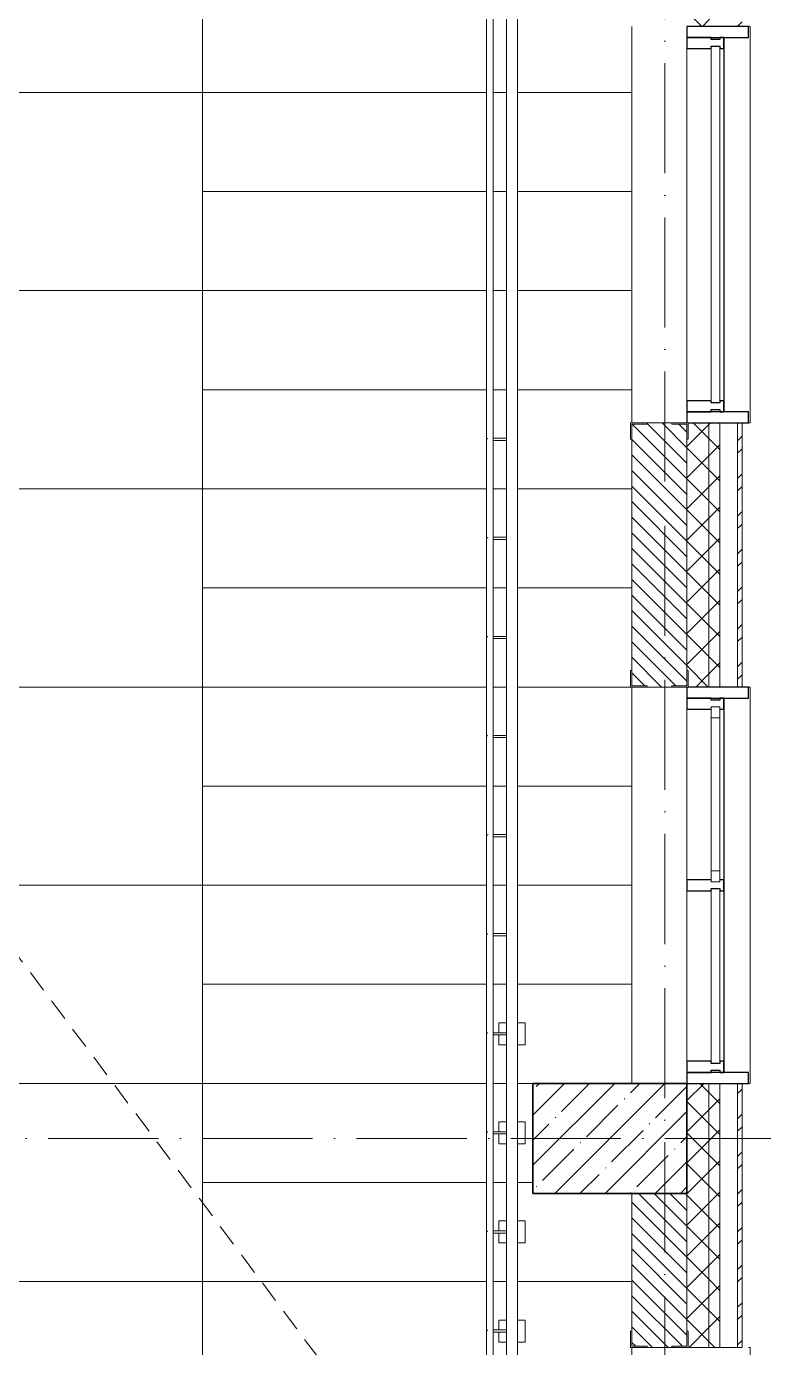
# Model space of a CAD drawing. Header units: millimetres. Extents: x -213536 to 1564669, y -45299 to 942238.
# Drawn here: x 229146 to 232494, y 231165 to 237165 of the extents above; entities that cross this region are included whole.
import ezdxf

# ---------------------------------------------------------------- set-up
doc = ezdxf.new("R2010")
doc.units = ezdxf.units.MM
for name, pattern in [('200_ШТРИХ_ш1п0_6_', [160, 100, -60]), ('50_200_ШТРИХ_1Т_ш5_п1_п1_', [700, 500, -100, 0, -100]), ('Штрих короткий', [300, 150, -150])]:
    doc.linetypes.add(name, pattern=pattern)
for name, color, linetype, lineweight in [('0-1', 7, 'Continuous', 5), ('0-2', 7, 'Continuous', 9), ('Импосты витража', 7, 'Continuous', 9), ('Импосты витража-1', 7, 'Continuous', 25), ('Каркас_Импост', 7, 'Continuous', 13), ('Каркас_Импост-1', 7, 'Continuous', 9), ('Контуры', 7, 'Continuous', 9), ('Линии подступенков', 7, 'Continuous', 9), ('Линии свеса', 7, 'Continuous', 9), ('Линии-1', 7, '200_ШТРИХ_ш1п0_6_', 9), ('Несущие колонны', 7, 'Continuous', 9), ('Несущие колонны-1', 7, 'Continuous', 35), ('Обобщенные модели', 7, 'Continuous', 9), ('Общие ребра', 7, 'Continuous', 9), ('Ограждение', 7, 'Continuous', 9), ('Окна', 7, 'Continuous', 9), ('Оси-2', 7, '50_200_ШТРИХ_1Т_ш5_п1_п1_', 9), ('Остекление-1', 7, 'Continuous', 9), ('Перемычка-1', 7, 'Штрих короткий', 9), ('Стены', 7, 'Continuous', 9), ('Стены-1', 7, 'Continuous', 13), ('Штриховка разреза-1', 7, 'Continuous', 9)]:
    doc.layers.add(name, color=color, linetype=linetype, lineweight=lineweight)
doc.layers.get('0-2').off()
pattern_1 = [(45, (0, 0), (-70.71068, 70.71068), []), (135, (0, 0), (-70.71068, -70.71068), [])]
pattern_2 = [(135, (0, 0), (-35.35534, -35.35534), [])]

# ---------------------------------------------------------------- blocks, each defined once
blk = doc.blocks.new('BSC_Колонна _Прямоугольная - 500х700-V117-АИ2_02_План отделки стен 2-го этажа _Часть 2_')
at = {"layer": 'Несущие колонны'}
h = blk.add_hatch(dxfattribs=at)
h.set_pattern_fill('FP_116', color=256, style=0, pattern_type=2)
h.set_pattern_definition([(315, (-19300, 25550), (114.04925, 114.04925), []), (315, (-19300, 25435.95), (114.04925, 114.04925), [201.613, -40.323, 3.353, -36.97])])
h.paths.add_polyline_path([(-250, 237), (-250, -350), (250, -350), (250, 350), (-250, 350)], flags=0)
at = {"layer": 'Несущие колонны-1'}
for p, q in [((250, 350), (-250, 350)), ((-250, 350), (-250, -350)), ((250, -350), (250, 350)), ((-250, -350), (250, -350))]:
    blk.add_line(p, q, dxfattribs=at)
blk = doc.blocks.new('Проем_Дверь_Прямоугольный - 1800х2700h_оконные проемы-25805030-АИ2_02_План отделки стен 2-го этажа _Часть 2_')
at = {"layer": 'Перемычка-1'}
for p, q in [((900, 125), (-900, 125)), ((900, -125), (-900, -125))]:
    blk.add_line(p, q, dxfattribs=at)
blk = doc.blocks.new('PNS_Панель прямоугольная1 - Нр_Стекло - 40мм-25293744-АИ2_02_План отделки стен 2-го этажа _Часть 2_')
at = {"layer": 'Остекление-1'}
for p, q in [((-800, 40), (800, 40)), ((-810, 0), (810, 0)), ((800, 0), (-800, 0))]:
    blk.add_line(p, q, dxfattribs=at)
blk = doc.blocks.new('Прямоугольный импост - Импост структурный с накладкой - 150мм-25651488-АИ2_02_План отделки стен 2-го этажа _Часть 2_')
at = {"layer": 'Импосты витража'}
for p, q in [((44650, -100), (46250, -100)), ((44650, -267), (46250, -267))]:
    blk.add_line(p, q, dxfattribs=at)
blk = doc.blocks.new('Прямоугольный импост - Импост структурный с накладкой - 150мм-25651501-АИ2_02_План отделки стен 2-го этажа _Часть 2_')
at = {"layer": 'Импосты витража-1'}
for p, q in [((-25, 0), (-25, 17)), ((-25, 17), (25, 17)), ((-15, 0), (-25, 0)), ((-15, -40), (-15, 0)), ((25, 0), (15, 0)), ((15, 0), (15, -40)), ((25, 17), (25, 0)), ((-25, -150), (-25, -40)), ((-25, -40), (-15, -40)), ((15, -40), (25, -40)), ((25, -40), (25, -150)), ((25, -150), (-25, -150))]:
    blk.add_line(p, q, dxfattribs=at)
blk = doc.blocks.new('Прямоугольный импост - Откос НВФ_50х280 мм-V159-АИ2_02_План отделки стен 2-го этажа _Часть 2_')
at = {"layer": 'Импосты витража-1'}
for p, q in [((-50, 130), (0, 130)), ((-50, -150), (-50, 130)), ((0, 130), (0, -150)), ((0, -150), (-50, -150))]:
    blk.add_line(p, q, dxfattribs=at)
blk = doc.blocks.new('Прямоугольный импост - Откос НВФ_50х280 мм-25995273-АИ2_02_План отделки стен 2-го этажа _Часть 2_')
at = {"layer": 'Импосты витража-1'}
for p, q in [((0, 130), (-50, 130)), ((-50, 130), (-50, -150)), ((0, -144), (0, 130)), ((-50, -150), (0, -150))]:
    blk.add_line(p, q, dxfattribs=at)
blk = doc.blocks.new('Фахверк_СКБ_Уголок - 250_2700-27497298-АИ2_02_План отделки стен 2-го этажа _Часть 2_')
at = {"layer": 'Обобщенные модели'}
for p, q in [((200, 181), (125, 181)), ((125, 181), (125, 106)), ((200, 175), (200, 181)), ((131, 106), (131, 175)), ((131, 175), (200, 175)), ((125, 106), (131, 106)), ((131, -6), (125, -6)), ((125, -6), (125, -81)), ((131, -75), (131, -6)), ((125, -81), (200, -81)), ((200, -75), (131, -75)), ((200, -81), (200, -75))]:
    blk.add_line(p, q, dxfattribs=at)
blk = doc.blocks.new('PNS_Панель прямоугольная2 - Нр_Стекло - 40мм-28983588-АИ2_02_План отделки стен 2-го этажа _Часть 2_')
at = {"layer": 'Каркас_Импост'}
for p, q in [((-397.5, 0), (-397.5, 40)), ((-397.5, 40), (-347.5, 40)), ((-347.5, 40), (-347.5, 0)), ((397.5, 40), (347.5, 40)), ((347.5, 40), (347.5, 0)), ((397.5, 0), (397.5, 40)), ((-347.5, 0), (-397.5, 0)), ((347.5, 0), (397.5, 0))]:
    blk.add_line(p, q, dxfattribs=at)
at = {"layer": 'Каркас_Импост-1'}
for p, q in [((-347.5, 40), (347.5, 40)), ((-347.5, 0), (347.5, 0))]:
    blk.add_line(p, q, dxfattribs=at)
blk = doc.blocks.new('Прямоугольный импост - Импост структурный с накладкой - 150мм-25647633-АИ2_02_План отделки стен 2-го этажа _Часть 2_')
at = {"layer": 'Импосты витража-1'}
for p, q in [((-25, 0), (-25, 17)), ((-25, 17), (25, 17)), ((-15, 0), (-25, 0)), ((-15, -40), (-15, 0)), ((25, 17), (25, 0)), ((-25, -150), (-25, -40)), ((-25, -40), (-15, -40)), ((25, -40), (25, -150)), ((25, -150), (-25, -150))]:
    blk.add_line(p, q, dxfattribs=at)
blk = doc.blocks.new('Прямоугольный импост - Импост структурный с накладкой - 150мм-25647642-АИ2_02_План отделки стен 2-го этажа _Часть 2_')
at = {"layer": 'Импосты витража'}
for p, q in [((42475, -100), (43250, -100)), ((42475, -267), (43250, -267))]:
    blk.add_line(p, q, dxfattribs=at)
blk = doc.blocks.new('Прямоугольный импост - Импост структурный с накладкой - 150мм-V150-АИ2_02_План отделки стен 2-го этажа _Часть 2_')
at = {"layer": 'Импосты витража-1'}
for p, q in [((-25, 0), (-25, 17)), ((-25, 17), (25, 17)), ((25, 0), (15, 0)), ((15, 0), (15, -40)), ((25, 17), (25, 0)), ((-25, -150), (-25, -40)), ((15, -40), (25, -40)), ((25, -40), (25, -150)), ((25, -150), (-25, -150))]:
    blk.add_line(p, q, dxfattribs=at)
blk = doc.blocks.new('PNS_Панель прямоугольная1 - Нр_Стекло - 40мм-25259299-АИ2_02_План отделки стен 2-го этажа _Часть 2_')
at = {"layer": 'Остекление-1'}
for p, q in [((-387.5, 40), (387.5, 40)), ((-397.5, 0), (397.5, 0)), ((387.5, 0), (-387.5, 0))]:
    blk.add_line(p, q, dxfattribs=at)
blk = doc.blocks.new('Прямоугольный импост - Импост структурный с накладкой - 150мм-25647644-АИ2_02_План отделки стен 2-го этажа _Часть 2_')
at = {"layer": 'Импосты витража-1'}
for p, q in [((-25, 0), (-25, 17)), ((-25, 17), (25, 17)), ((-15, 0), (-25, 0)), ((-15, -40), (-15, 0)), ((25, 0), (15, 0)), ((15, 0), (15, -40)), ((25, 17), (25, 0)), ((-25, -150), (-25, -40)), ((-25, -40), (-15, -40)), ((15, -40), (25, -40)), ((25, -40), (25, -150)), ((25, -150), (-25, -150))]:
    blk.add_line(p, q, dxfattribs=at)
blk = doc.blocks.new('Прямоугольный импост - Откос НВФ_50х280 мм-25993834-АИ2_02_План отделки стен 2-го этажа _Часть 2_')
at = {"layer": 'Импосты витража-1'}
for p, q in [((-50, 130), (0, 130)), ((-50, -150), (-50, 130)), ((0, 130), (0, -144)), ((0, -150), (-50, -150))]:
    blk.add_line(p, q, dxfattribs=at)
blk = doc.blocks.new('Прямоугольный импост - Откос НВФ_50х280 мм-V162-АИ2_02_План отделки стен 2-го этажа _Часть 2_')
at = {"layer": 'Импосты витража-1'}
for p, q in [((0, 130), (-50, 130)), ((-50, 130), (-50, -150)), ((0, -150), (0, 130)), ((-50, -150), (0, -150))]:
    blk.add_line(p, q, dxfattribs=at)
blk = doc.blocks.new('Отлив_СКБ - Отлив витража_120_НВФ-31885687-АИ2_02_План отделки стен 2-го этажа _Часть 2_')
at = {"layer": 'Окна'}
for p, q in [((1750, -2), (50, -2)), ((0, -120), (0, -113)), ((0, -120), (1800, -120)), ((1800, -113), (1800, -120))]:
    blk.add_line(p, q, dxfattribs=at)
blk = doc.blocks.new('Ограждение_СКБ_Подвал1 - 145_Ограждение_СКБ_Актовый-33692680-АИ2_02_План отделки стен 2-го этажа _Часть 2_')
at = {"layer": 'Ограждение'}
for p, q in [((12160, 25), (-200, 25)), ((-200, -25), (12160, -25))]:
    blk.add_line(p, q, dxfattribs=at)
blk = doc.blocks.new('О_Полоса_Трапеция прямоугольная_Прокат_ГОСТ 1032 - Крепежная пластина 2-27414619-АИ2_02_План отделки стен 2-го этажа _Часть 2_')
at = {"layer": 'Ограждение'}
for p, q in [((0, 60), (0, 25)), ((0, 60), (45.2, 60)), ((54.8, 60), (100, 60)), ((100, 25), (100, 60)), ((0, -25), (0, -60)), ((0, -60), (100, -60)), ((100, -60), (100, -25))]:
    blk.add_line(p, q, dxfattribs=at)
blk = doc.blocks.new('О_Кронштейн_Форма Г_Круг_ГОСТ 25903 - О_Кронштейн_Форма Г_Круг_ГОСТ 2590-2006 2-V262-АИ2_02_План отделки стен 2-го этажа _Часть 2_')
at = {"layer": 'Ограждение'}
for p, q in [((25080, 16630), (25022.5, 16630)), ((25022.5, 16620), (25080, 16620))]:
    blk.add_line(p, q, dxfattribs=at)
at = {"layer": 'Ограждение', "flags": 128}
for points in [[(24992.6, 16626.2), (24992.7, 16626.4), (24992.8, 16626.6), (24992.8, 16626.8), (24992.9, 16626.9), (24993, 16627.1), (24993.1, 16627.3), (24993.2, 16627.5), (24993.3, 16627.7), (24993.4, 16627.8), (24993.5, 16628), (24993.6, 16628.1), (24993.7, 16628.3), (24993.9, 16628.4), (24994, 16628.6), (24994.2, 16628.7), (24994.3, 16628.9), (24994.5, 16629), (24994.6, 16629.1), (24994.8, 16629.2), (24995, 16629.3), (24995.1, 16629.4)], [(25020.2, 16630), (25021.2, 16630), (25022.2, 16630), (25022.5, 16630)], [(25022.5, 16620), (25021.5, 16620), (25020.5, 16620)]]:
    blk.add_lwpolyline(points, dxfattribs=at)
blk = doc.blocks.new('О_Кронштейн_Форма Г_Круг_ГОСТ 25903 - О_Кронштейн_Форма Г_Круг_ГОСТ 2590-2006 2-V263-АИ2_02_План отделки стен 2-го этажа _Часть 2_')
at = {"layer": 'Ограждение'}
for p, q in [((25080, 20680), (25022.5, 20680)), ((25022.5, 20670), (25080, 20670))]:
    blk.add_line(p, q, dxfattribs=at)
at = {"layer": 'Ограждение', "flags": 128}
for points in [[(24992.7, 20676.4), (24992.8, 20676.6), (24992.8, 20676.8), (24992.9, 20676.9), (24993, 20677.1), (24993.1, 20677.3), (24993.2, 20677.5), (24993.3, 20677.7), (24993.4, 20677.8), (24993.5, 20678), (24993.6, 20678.1), (24993.7, 20678.3), (24993.9, 20678.4), (24994, 20678.6), (24994.2, 20678.7), (24994.3, 20678.9), (24994.5, 20679), (24994.6, 20679.1), (24994.8, 20679.2), (24995, 20679.3), (24995.1, 20679.4)], [(25020.2, 20680), (25021.2, 20680), (25022.2, 20680), (25022.5, 20680)], [(25022.5, 20670), (25021.5, 20670), (25020.5, 20670)]]:
    blk.add_lwpolyline(points, dxfattribs=at)
blk = doc.blocks.new('О_Кронштейн_Форма Г_Круг_ГОСТ 25903 - О_Кронштейн_Форма Г_Круг_ГОСТ 2590-2006 2-V264-АИ2_02_План отделки стен 2-го этажа _Часть 2_')
at = {"layer": 'Ограждение'}
for p, q in [((25080, 22030), (25022.5, 22030)), ((25022.5, 22020), (25080, 22020))]:
    blk.add_line(p, q, dxfattribs=at)
at = {"layer": 'Ограждение', "flags": 128}
for points in [[(24992.7, 22026.4), (24992.8, 22026.6), (24992.8, 22026.8), (24992.9, 22026.9), (24993, 22027.1), (24993.1, 22027.3), (24993.2, 22027.5), (24993.3, 22027.7), (24993.4, 22027.8), (24993.5, 22028), (24993.6, 22028.1), (24993.7, 22028.3), (24993.9, 22028.4), (24994, 22028.6), (24994.2, 22028.7), (24994.3, 22028.9), (24994.5, 22029), (24994.6, 22029.1), (24994.8, 22029.2), (24995, 22029.3)], [(25020.2, 22030), (25021.2, 22030), (25022.2, 22030), (25022.5, 22030)], [(25022.5, 22020), (25021.5, 22020), (25020.5, 22020)]]:
    blk.add_lwpolyline(points, dxfattribs=at)
blk = doc.blocks.new('О_Элемент поручня_Маршевый_Труба_ГОСТ 8732-78 - О_Элемент поручня_Маршевый_Труба_ГОСТ 8732-78-33756936-АИ2_02_План отделки стен 2-го этажа _Часть 2_')
at = {"layer": 'Ограждение'}
for p, q in [((-4.7, 0), (-12254.2, 0)), ((-12254.2, -30), (-4.7, -30))]:
    blk.add_line(p, q, dxfattribs=at)
blk = doc.blocks.new('0125-Р-ОО-Ш2-АР-о_23_10_2024_rvt-1-АИ2_02_План отделки стен 2-го этажа _Часть 2_')
at = {"layer": 'Штриховка разреза-1'}
h = blk.add_hatch(dxfattribs=at)
h.set_pattern_fill('FP_81', color=256, style=0, pattern_type=2)
h.set_pattern_definition(pattern_1)
h.paths.add_polyline_path([(26050, 11350), (26050, 13550), (26000, 13550), (26000, 11350)], flags=0)
h.paths.add_polyline_path([(26000, 15350), (26050, 15350), (26050, 16550), (26000, 16550), (26000, 16201.6)], flags=0)
h.paths.add_polyline_path([(26050, 18350), (26050, 19550), (26000, 19550), (26000, 18350)], flags=0)
h.paths.add_polyline_path([(26000, 21350), (26050, 21350), (26050, 22550), (26000, 22550), (26000, 21745.8)], flags=0)
h.paths.add_polyline_path([(26050, 24350), (26050, 25550), (26000, 25550), (26000, 24350)], flags=0)
h.paths.add_polyline_path([(26050, 27350), (26050, 28550), (26000, 28550), (26000, 27350)], flags=0)
h.paths.add_polyline_path([(26000, 30350), (26050, 30350), (26050, 31550), (26000, 31550), (26000, 30986.2)], flags=0)
h.paths.add_polyline_path([(26000, 33350), (26050, 33350), (26050, 34550), (26000, 34550), (26000, 33758.3)], flags=0)
h.paths.add_polyline_path([(26050, 36350), (26050, 37550), (26000, 37550), (26000, 36350)], flags=0)
h.paths.add_polyline_path([(26050, 39350), (26050, 40550), (26000, 40550), (26000, 39350)], flags=0)
h.paths.add_polyline_path([(26050, 42350), (26050, 43600), (26000, 43600), (26000, 42350)], flags=0)
h.paths.add_polyline_path([(26050, 45400), (26050, 49650), (26000, 49650), (26000, 45400)], flags=0)
h = blk.add_hatch(dxfattribs=at)
h.set_pattern_fill('FP_81', color=256, style=0, pattern_type=2)
h.set_pattern_definition(pattern_1)
h.paths.add_polyline_path([(26000, 11350), (26000, 13550), (25906, 13550), (25906, 13475), (25900, 13475), (25900, 11350)], flags=0)
h.paths.add_polyline_path([(25906, 15350), (26000, 15350), (26000, 16550), (25906, 16550), (25906, 16475), (25900, 16475), (25900, 15425), (25906, 15425), (25906, 15356)], flags=0)
h.paths.add_polyline_path([(25906, 18350), (26000, 18350), (26000, 19550), (25900, 19550), (25900, 18425), (25906, 18425), (25906, 18356)], flags=0)
h.paths.add_polyline_path([(25906, 21350), (26000, 21350), (26000, 22550), (25906, 22550), (25906, 22475), (25900, 22475), (25900, 21425), (25906, 21425), (25906, 21356)], flags=0)
h.paths.add_polyline_path([(25900, 24350), (26000, 24350), (26000, 25550), (25906, 25550), (25906, 25475), (25900, 25475), (25900, 24850)], flags=0)
h.paths.add_polyline_path([(26000, 27350), (26000, 28550), (25900, 28550), (25900, 27425), (25906, 27425), (25906, 27350)], flags=0)
h.paths.add_polyline_path([(26000, 30350), (26000, 31550), (25906, 31550), (25906, 31475), (25900, 31475), (25900, 30425), (25906, 30425), (25906, 30350)], flags=0)
h.paths.add_polyline_path([(26000, 33350), (26000, 34550), (25900, 34550), (25900, 33425), (25906, 33425), (25906, 33350)], flags=0)
h.paths.add_polyline_path([(25906, 36350), (26000, 36350), (26000, 37550), (25906, 37550), (25906, 37475), (25900, 37475), (25900, 36425), (25906, 36425), (25906, 36356)], flags=0)
h.paths.add_polyline_path([(25906, 39350), (26000, 39350), (26000, 40550), (25900, 40550), (25900, 39425), (25906, 39425), (25906, 39356)], flags=0)
h.paths.add_polyline_path([(26000, 42350), (26000, 43600), (25906, 43600), (25906, 43525), (25900, 43525), (25900, 42425), (25906, 42425), (25906, 42350)], flags=0)
h.paths.add_polyline_path([(26000, 45400), (26000, 49550), (25900, 49550), (25900, 45400)], flags=0)
h = blk.add_hatch(dxfattribs=at)
h.set_pattern_fill('FP_80', color=256, style=0, pattern_type=2)
h.set_pattern_definition([(45, (0, 0), (-85.5366, 85.5366), []), (45, (57.02, 0), (-85.5366, 85.5366), [])])
h.paths.add_polyline_path([(26130, 11540), (26150, 11540), (26150, 13550), (26130, 13550), (26130, 12505.4)], flags=0)
h.paths.add_polyline_path([(26130, 15350), (26150, 15350), (26150, 16550), (26130, 16550), (26130, 16201.6)], flags=0)
h.paths.add_polyline_path([(26150, 18350), (26150, 19550), (26130, 19550), (26130, 18350)], flags=0)
h.paths.add_polyline_path([(26150, 21350), (26150, 22550), (26130, 22550), (26130, 21350)], flags=0)
h.paths.add_polyline_path([(26130, 24350), (26150, 24350), (26150, 25550), (26130, 25550), (26130, 25442)], flags=0)
h.paths.add_polyline_path([(26130, 27350), (26150, 27350), (26150, 28550), (26130, 28550), (26130, 28214.1)], flags=0)
h.paths.add_polyline_path([(26150, 30350), (26150, 31550), (26130, 31550), (26130, 30350)], flags=0)
h.paths.add_polyline_path([(26130, 33350), (26150, 33350), (26150, 34550), (26130, 34550), (26130, 33758.3)], flags=0)
h.paths.add_polyline_path([(26150, 36350), (26150, 37550), (26130, 37550), (26130, 36350)], flags=0)
h.paths.add_polyline_path([(26150, 39350), (26150, 40550), (26130, 40550), (26130, 39350)], flags=0)
h.paths.add_polyline_path([(26150, 42350), (26150, 43370), (26130, 43370), (26130, 42350)], flags=0)
h = blk.add_hatch(dxfattribs=at)
h.set_pattern_fill('FP_2', color=256, style=0, pattern_type=2)
h.set_pattern_definition(pattern_2)
h.paths.add_polyline_path([(25831, 21350), (25831, 21356), (25900, 21356), (25900, 22544), (25831, 22544), (25831, 22550), (25719, 22550), (25719, 22544), (25650, 22544), (25650, 21356), (25719, 21356), (25719, 21350), (25779, 21350)], flags=0)
h = blk.add_hatch(dxfattribs=at)
h.set_pattern_fill('FP_2', color=256, style=0, pattern_type=2)
h.set_pattern_definition(pattern_2)
h.paths.add_polyline_path([(25900, 16250), (25900, 16544), (25831, 16544), (25831, 16550), (25719, 16550), (25719, 16544), (25650, 16544), (25650, 16250), (25779, 16250)], flags=0)
h.paths.add_polyline_path([(25831, 18350), (25831, 18356), (25900, 18356), (25900, 19050), (25650, 19050), (25650, 18356), (25719, 18356), (25719, 18350), (25779, 18350)], flags=0)
at = {"layer": 'Контуры'}
for p, q in [((23700, 24950), (23700, 24050)), ((23700, 24500), (23700, 24050)), ((23700, 24050), (23700, 23150)), ((23700, 23600), (23700, 23150)), ((23700, 23150), (23700, 22250)), ((23700, 22700), (23700, 22250)), ((23700, 22250), (23700, 21350)), ((23700, 21800), (23700, 21350)), ((23700, 21350), (23700, 20450)), ((23700, 20900), (23700, 20450)), ((23700, 20450), (23700, 19550)), ((23700, 20000), (23700, 19550)), ((23700, 19550), (23700, 18650)), ((23700, 19100), (23700, 18650)), ((23700, 18650), (23700, 17750))]:
    blk.add_line(p, q, dxfattribs=at)
at = {"layer": 'Линии подступенков'}
for p, q in [((23700, 24050), (16100, 24050)), ((24990.3, 24050), (23700, 24050)), ((25080, 24050), (25020.2, 24050)), ((25650, 24050), (25130, 24050)), ((24990.4, 23600), (23700, 23600)), ((25080, 23600), (25019.8, 23600)), ((25650, 23600), (25130, 23600)), ((23700, 23150), (16100, 23150)), ((24990.4, 23150), (23700, 23150)), ((25080, 23150), (25019.8, 23150)), ((25650, 23150), (25130, 23150)), ((24990.4, 22700), (23700, 22700)), ((25080, 22700), (25020, 22700)), ((25650, 22700), (25130, 22700)), ((23700, 22250), (16100, 22250)), ((24990.4, 22250), (23700, 22250)), ((25080, 22250), (25020, 22250)), ((25650, 22250), (25130, 22250)), ((24990.6, 21800), (23700, 21800)), ((25080, 21800), (25020, 21800)), ((25650, 21800), (25130, 21800)), ((23700, 21350), (16100, 21350)), ((24990.6, 21350), (23700, 21350)), ((25080, 21350), (25020, 21350)), ((25644, 21350), (25130, 21350)), ((24990.2, 20900), (23700, 20900)), ((25080, 20900), (25020.1, 20900)), ((25650, 20900), (25130, 20900)), ((23700, 20450), (16100, 20450)), ((24990.2, 20450), (23700, 20450)), ((25080, 20450), (25020.1, 20450)), ((25650, 20450), (25130, 20450)), ((24990.2, 20000), (23700, 20000)), ((25080, 20000), (25020.1, 20000)), ((25650, 20000), (25130, 20000)), ((23700, 19550), (16800, 19550)), ((24990.2, 19550), (23700, 19550)), ((25080, 19550), (25020.1, 19550)), ((25200, 19550), (25130, 19550)), ((24990.2, 19100), (23700, 19100)), ((25080, 19100), (25020.1, 19100)), ((25200, 19100), (25130, 19100)), ((23700, 18650), (16100, 18650)), ((24990.2, 18650), (23700, 18650)), ((25080, 18650), (25020.1, 18650)), ((25650, 18650), (25130, 18650))]:
    blk.add_line(p, q, dxfattribs=at)
at = {"layer": 'Линии свеса'}
for p, q in [((23700, 24050), (16100, 24050)), ((24990.3, 24050), (23700, 24050)), ((25080, 24050), (25020.2, 24050)), ((25650, 24050), (25130, 24050)), ((24990.4, 23600), (23700, 23600)), ((25080, 23600), (25019.8, 23600)), ((25650, 23600), (25130, 23600)), ((23700, 23150), (16100, 23150)), ((24990.4, 23150), (23700, 23150)), ((25080, 23150), (25019.8, 23150)), ((25650, 23150), (25130, 23150)), ((24990.4, 22700), (23700, 22700)), ((25080, 22700), (25020, 22700)), ((25650, 22700), (25130, 22700)), ((23700, 22250), (16100, 22250)), ((24990.4, 22250), (23700, 22250)), ((25080, 22250), (25020, 22250)), ((25650, 22250), (25130, 22250)), ((24990.6, 21800), (23700, 21800)), ((25080, 21800), (25020, 21800)), ((25650, 21800), (25130, 21800)), ((23700, 21350), (16100, 21350)), ((24990.6, 21350), (23700, 21350)), ((25080, 21350), (25020, 21350)), ((25644, 21350), (25130, 21350)), ((24990.2, 20900), (23700, 20900)), ((25080, 20900), (25020.1, 20900)), ((25650, 20900), (25130, 20900)), ((23700, 20450), (16100, 20450)), ((24990.2, 20450), (23700, 20450)), ((25080, 20450), (25020.1, 20450)), ((25650, 20450), (25130, 20450)), ((24990.2, 20000), (23700, 20000)), ((25080, 20000), (25020.1, 20000)), ((25650, 20000), (25130, 20000)), ((23700, 19550), (16800, 19550)), ((24990.2, 19550), (23700, 19550)), ((25080, 19550), (25020.1, 19550)), ((25200, 19550), (25130, 19550)), ((24990.2, 19100), (23700, 19100)), ((25080, 19100), (25020.1, 19100)), ((25200, 19100), (25130, 19100)), ((23700, 18650), (16100, 18650)), ((24990.2, 18650), (23700, 18650)), ((25080, 18650), (25020.1, 18650)), ((25650, 18650), (25130, 18650))]:
    blk.add_line(p, q, dxfattribs=at)
at = {"layer": 'Линии-1'}
blk.add_line((24990.2, 17282.2), (16800, 28233.5), dxfattribs=at)
at = {"layer": 'Общие ребра'}
for p, q in [((26000, 21350), (26000, 22550)), ((26050, 21350), (26050, 22550)), ((25900, 22475), (25900, 21425)), ((25900, 21425), (25900, 22475)), ((26000, 18350), (26000, 19550)), ((26050, 18350), (26050, 19550)), ((25900, 19050), (25900, 18425)), ((25900, 18425), (25900, 19050))]:
    blk.add_line(p, q, dxfattribs=at)
at = {"layer": 'Стены'}
for p, q in [((25650, 22550), (25650, 24350)), ((25650, 19550), (25650, 21350)), ((25650, 16550), (25650, 18350))]:
    blk.add_line(p, q, dxfattribs=at)
at = {"layer": 'Стены-1'}
for p, q in [((25831, 22550), (25719, 22550)), ((26130, 22550), (25906, 22550)), ((26130, 21350), (26130, 22550)), ((26130, 22550), (26130, 21350)), ((26150, 22550), (26130, 22550)), ((26150, 21350), (26150, 22550)), ((25650, 22475), (25650, 21425)), ((25719, 21350), (25831, 21350)), ((25906, 21350), (26130, 21350)), ((26130, 21350), (26150, 21350)), ((26130, 19550), (25900, 19550)), ((26130, 18350), (26130, 19550)), ((26130, 19550), (26130, 18350)), ((26150, 19550), (26130, 19550)), ((26150, 18350), (26150, 19550)), ((25650, 19050), (25650, 18425)), ((25719, 18350), (25831, 18350)), ((25906, 18350), (26130, 18350)), ((26130, 18350), (26150, 18350))]:
    blk.add_line(p, q, dxfattribs=at)
at = {"layer": '0-2'}
for name, p, rotation in [('О_Элемент поручня_Маршевый_Труба_ГОСТ 8732-78 - О_Элемент поручня_Маршевый_Труба_ГОСТ 8732-78-33756936-АИ2_02_План отделки стен 2-го этажа _Часть 2_', (24990.2, 28643.9), 90.0000000000001), ('Ограждение_СКБ_Подвал1 - 145_Ограждение_СКБ_Актовый-33692680-АИ2_02_План отделки стен 2-го этажа _Часть 2_', (25105, 28325), 270.0000000000011), ('Проем_Дверь_Прямоугольный - 1800х2700h_оконные проемы-25805030-АИ2_02_План отделки стен 2-го этажа _Часть 2_', (25775, 23450), 269.9999999999999), ('Отлив_СКБ - Отлив витража_120_НВФ-31885687-АИ2_02_План отделки стен 2-го этажа _Часть 2_', (26067, 22550), 90), ('Прямоугольный импост - Импост структурный с накладкой - 150мм-25651488-АИ2_02_План отделки стен 2-го этажа _Часть 2_', (25800, -22000), 89.99999999999986), ('PNS_Панель прямоугольная1 - Нр_Стекло - 40мм-25293744-АИ2_02_План отделки стен 2-го этажа _Часть 2_', (26050, 23450), 89.99999999999899), ('Прямоугольный импост - Откос НВФ_50х280 мм-25995273-АИ2_02_План отделки стен 2-го этажа _Часть 2_', (26050, 22550), 269.999999999999), ('Фахверк_СКБ_Уголок - 250_2700-27497298-АИ2_02_План отделки стен 2-го этажа _Часть 2_', (25725, 22675), 269.9999999999999), ('Фахверк_СКБ_Уголок - 250_2700-27497298-АИ2_02_План отделки стен 2-го этажа _Часть 2_', (25825, 21225), 89.99999999999991), ('Проем_Дверь_Прямоугольный - 1800х2700h_оконные проемы-25805030-АИ2_02_План отделки стен 2-го этажа _Часть 2_', (25775, 20450), 269.9999999999999), ('Отлив_СКБ - Отлив витража_120_НВФ-31885687-АИ2_02_План отделки стен 2-го этажа _Часть 2_', (26067, 19550), 90), ('Прямоугольный импост - Импост структурный с накладкой - 150мм-25647642-АИ2_02_План отделки стен 2-го этажа _Часть 2_', (25800, -22000), 89.99999999999999), ('PNS_Панель прямоугольная2 - Нр_Стекло - 40мм-28983588-АИ2_02_План отделки стен 2-го этажа _Часть 2_', (26050, 20862.5), 89.99999999999753), ('Прямоугольный импост - Импост структурный с накладкой - 150мм-25647642-АИ2_02_План отделки стен 2-го этажа _Часть 2_', (25800, -22825), 89.99999999999999), ('PNS_Панель прямоугольная1 - Нр_Стекло - 40мм-25259299-АИ2_02_План отделки стен 2-го этажа _Часть 2_', (26050, 20037.5), 89.99999999999753), ('Прямоугольный импост - Откос НВФ_50х280 мм-V162-АИ2_02_План отделки стен 2-го этажа _Часть 2_', (26050, 19550), 269.9999999999975), ('BSC_Колонна _Прямоугольная - 500х700-V117-АИ2_02_План отделки стен 2-го этажа _Часть 2_', (25550, 19300), 89.9999999999999), ('Фахверк_СКБ_Уголок - 250_2700-27497298-АИ2_02_План отделки стен 2-го этажа _Часть 2_', (25825, 18225), 89.99999999999991), ('Проем_Дверь_Прямоугольный - 1800х2700h_оконные проемы-25805030-АИ2_02_План отделки стен 2-го этажа _Часть 2_', (25775, 17450), 269.9999999999999), ('Отлив_СКБ - Отлив витража_120_НВФ-31885687-АИ2_02_План отделки стен 2-го этажа _Часть 2_', (26067, 16550), 90)]:
    blk.add_blockref(name, p, dxfattribs=dict(at, rotation=rotation))
at = {"layer": '0-2', "extrusion": (0, 0, -1)}
for name, p, rotation in [('Прямоугольный импост - Откос НВФ_50х280 мм-V159-АИ2_02_План отделки стен 2-го этажа _Часть 2_', (-26050, 24350), 90.00000000000101), ('Прямоугольный импост - Импост структурный с накладкой - 150мм-25651501-АИ2_02_План отделки стен 2-го этажа _Часть 2_', (-26050, 24275), 90.00000000000101), ('Прямоугольный импост - Импост структурный с накладкой - 150мм-25651501-АИ2_02_План отделки стен 2-го этажа _Часть 2_', (-26050, 22625), 90.00000000000101), ('Прямоугольный импост - Откос НВФ_50х280 мм-25993834-АИ2_02_План отделки стен 2-го этажа _Часть 2_', (-26050, 21350), 90.00000000000249), ('Прямоугольный импост - Импост структурный с накладкой - 150мм-V150-АИ2_02_План отделки стен 2-го этажа _Часть 2_', (-26050, 21275), 90.00000000000249), ('Прямоугольный импост - Импост структурный с накладкой - 150мм-25647633-АИ2_02_План отделки стен 2-го этажа _Часть 2_', (-26050, 20450), 90.00000000000249), ('О_Полоса_Трапеция прямоугольная_Прокат_ГОСТ 1032 - Крепежная пластина 2-27414619-АИ2_02_План отделки стен 2-го этажа _Часть 2_', (-25105, 19825), 269.9999999999989), ('Прямоугольный импост - Импост структурный с накладкой - 150мм-25647644-АИ2_02_План отделки стен 2-го этажа _Часть 2_', (-26050, 19625), 90.00000000000249), ('О_Полоса_Трапеция прямоугольная_Прокат_ГОСТ 1032 - Крепежная пластина 2-27414619-АИ2_02_План отделки стен 2-го этажа _Часть 2_', (-25105, 19375), 269.9999999999989), ('О_Полоса_Трапеция прямоугольная_Прокат_ГОСТ 1032 - Крепежная пластина 2-27414619-АИ2_02_План отделки стен 2-го этажа _Часть 2_', (-25105, 18925), 269.9999999999989), ('О_Полоса_Трапеция прямоугольная_Прокат_ГОСТ 1032 - Крепежная пластина 2-27414619-АИ2_02_План отделки стен 2-го этажа _Часть 2_', (-25105, 18475), 269.9999999999989)]:
    blk.add_blockref(name, p, dxfattribs=dict(at, rotation=rotation))
at = {"layer": '0-2'}
for name, p in [('О_Кронштейн_Форма Г_Круг_ГОСТ 25903 - О_Кронштейн_Форма Г_Круг_ГОСТ 2590-2006 2-V264-АИ2_02_План отделки стен 2-го этажа _Часть 2_', (0, 450)), ('О_Кронштейн_Форма Г_Круг_ГОСТ 25903 - О_Кронштейн_Форма Г_Круг_ГОСТ 2590-2006 2-V264-АИ2_02_План отделки стен 2-го этажа _Часть 2_', (0, 0)), ('О_Кронштейн_Форма Г_Круг_ГОСТ 25903 - О_Кронштейн_Форма Г_Круг_ГОСТ 2590-2006 2-V263-АИ2_02_План отделки стен 2-го этажа _Часть 2_', (0, 900)), ('О_Кронштейн_Форма Г_Круг_ГОСТ 25903 - О_Кронштейн_Форма Г_Круг_ГОСТ 2590-2006 2-V263-АИ2_02_План отделки стен 2-го этажа _Часть 2_', (0, 450)), ('О_Кронштейн_Форма Г_Круг_ГОСТ 25903 - О_Кронштейн_Форма Г_Круг_ГОСТ 2590-2006 2-V263-АИ2_02_План отделки стен 2-го этажа _Часть 2_', (0, 0)), ('О_Кронштейн_Форма Г_Круг_ГОСТ 25903 - О_Кронштейн_Форма Г_Круг_ГОСТ 2590-2006 2-V262-АИ2_02_План отделки стен 2-го этажа _Часть 2_', (0, 3600)), ('О_Кронштейн_Форма Г_Круг_ГОСТ 25903 - О_Кронштейн_Форма Г_Круг_ГОСТ 2590-2006 2-V262-АИ2_02_План отделки стен 2-го этажа _Часть 2_', (0, 3150)), ('О_Кронштейн_Форма Г_Круг_ГОСТ 25903 - О_Кронштейн_Форма Г_Круг_ГОСТ 2590-2006 2-V262-АИ2_02_План отделки стен 2-го этажа _Часть 2_', (0, 2700)), ('О_Кронштейн_Форма Г_Круг_ГОСТ 25903 - О_Кронштейн_Форма Г_Круг_ГОСТ 2590-2006 2-V262-АИ2_02_План отделки стен 2-го этажа _Часть 2_', (0, 2250)), ('О_Кронштейн_Форма Г_Круг_ГОСТ 25903 - О_Кронштейн_Форма Г_Круг_ГОСТ 2590-2006 2-V262-АИ2_02_План отделки стен 2-го этажа _Часть 2_', (0, 1800))]:
    blk.add_blockref(name, p, dxfattribs=at)
blk = doc.blocks.new('Оси1')
at = {"layer": 'Оси-2'}
for p, q in [((232045.6, 210594.5), (232045.6, 264395.4)), ((234645.6, 232115.2), (203926.8, 232115.2))]:
    blk.add_line(p, q, dxfattribs=at)

msp = doc.modelspace()

# ---------------------------------------------------------------- block references
at = {"color": 2, "lineweight": 30}
msp.add_blockref('Оси1', (0, 0), dxfattribs=at)
at = {"layer": '0-1'}
msp.add_blockref('0125-Р-ОО-Ш2-АР-о_23_10_2024_rvt-1-АИ2_02_План отделки стен 2-го этажа _Часть 2_', (206245.6, 212815.2), dxfattribs=at)

doc.saveas('drawing.dxf')
